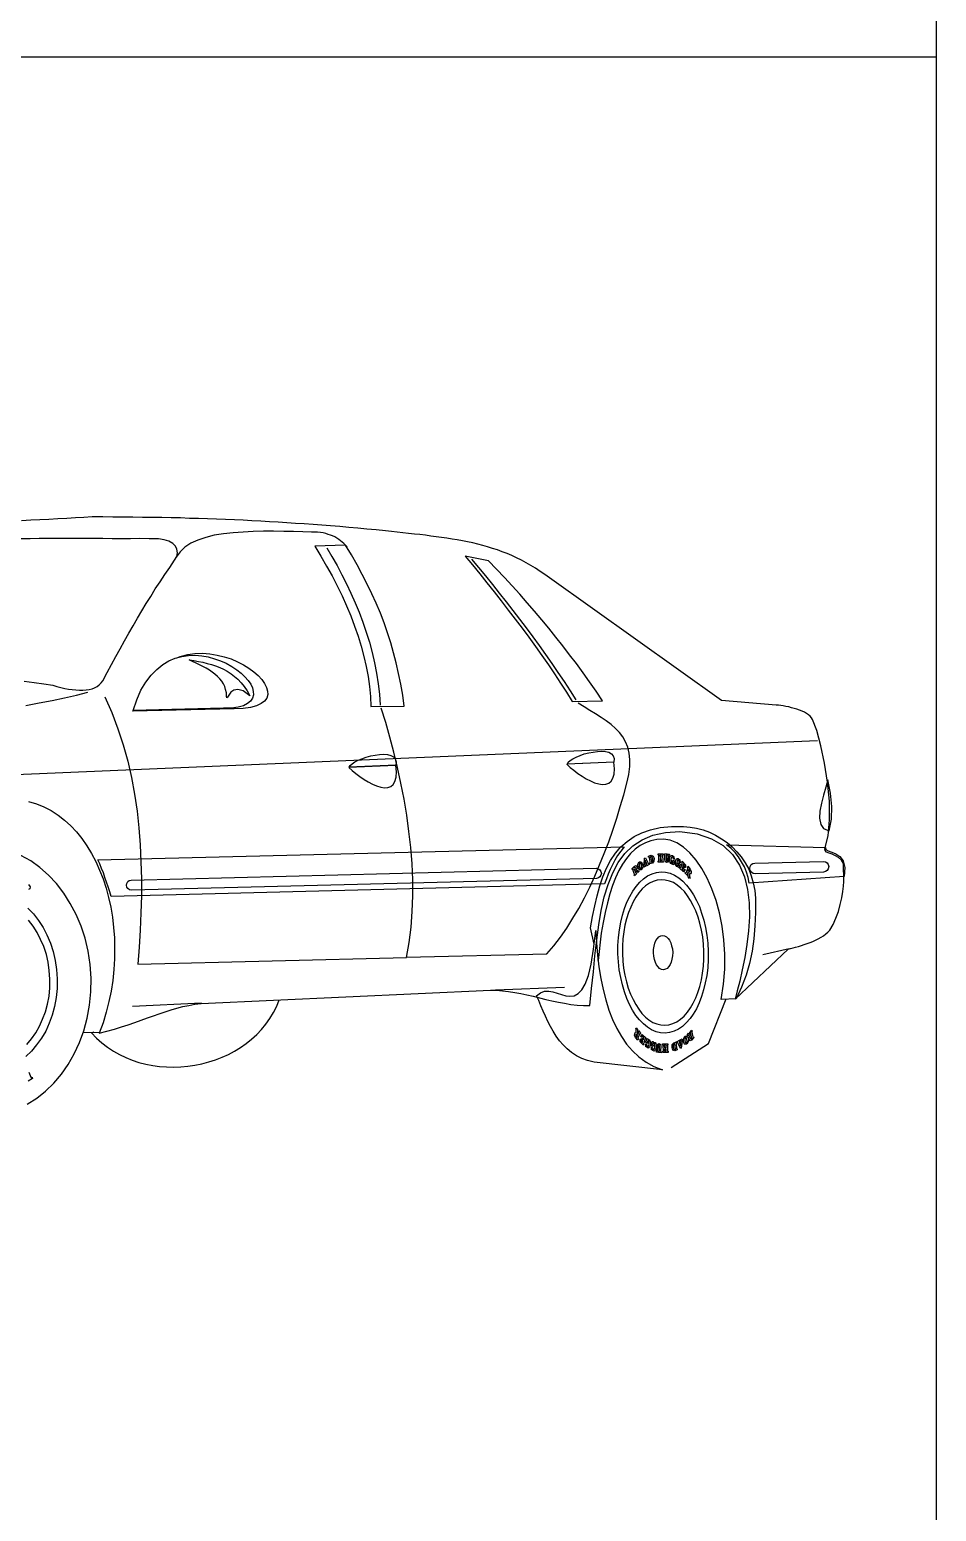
# Model space of a CAD drawing. Header units: millimetres. Extents: x 2198.5 to 2287.8, y 1208.8 to 1298.1.
# Drawn here: x 2206.863 to 2208.543, y 1275.109 to 1277.856 of the extents above; entities that cross this region are included whole.
import ezdxf

# ---------------------------------------------------------------- set-up
doc = ezdxf.new("R2010")
doc.units = ezdxf.units.MM
doc.layers.add('2', color=7, linetype='Continuous')

# ---------------------------------------------------------------- blocks, each defined once
blk = doc.blocks.new('COCHE')
at = {"linetype": 'Continuous'}
for points in [[(-0.2613, -0.0732), (-0.2423, -0.0788), (-0.2244, -0.086), (-0.2074, -0.0947), (-0.1908, -0.1055), (-0.1753, -0.1173), (-0.1607, -0.1306), (-0.1471, -0.145), (-0.134, -0.161), (-0.1224, -0.1785), (-0.1113, -0.1965), (-0.1011, -0.2156), (-0.092, -0.2362), (-0.0838, -0.2568), (-0.0767, -0.279), (-0.071, -0.3012), (-0.0658, -0.3245), (-0.0617, -0.3483), (-0.059, -0.3726), (-0.0569, -0.3974), (-0.0563, -0.4223), (-0.0567, -0.4472), (-0.0586, -0.4727), (-0.061, -0.4982), (-0.0649, -0.5237), (-0.0704, -0.5488), (-0.0763, -0.5738), (-0.0838, -0.5989), (-0.0929, -0.6236), (-0.0747, -0.619), (-0.057, -0.614), (-0.0404, -0.609), (-0.0242, -0.6035), (-0.0086, -0.5985), (0.0065, -0.5931), (0.0216, -0.5876), (0.0357, -0.5827), (0.0498, -0.5778), (0.0639, -0.5728), (0.0781, -0.5684), (0.0917, -0.5645), (0.1058, -0.5606), (0.12, -0.5577), (0.1342, -0.5548), (0.1489, -0.5529), (0.8364, -0.5213), (0.8506, -0.5215), (0.8649, -0.5227), (0.8791, -0.5243), (0.894, -0.527), (0.9083, -0.5297), (0.9231, -0.5329), (0.9379, -0.5361), (0.9527, -0.5398), (0.9676, -0.5435), (0.9824, -0.5467), (0.9977, -0.5498), (1.0125, -0.5525), (1.0273, -0.5552), (1.0421, -0.5568), (1.0574, -0.558), (1.0722, -0.5581), (1.0767, -0.5178), (1.0808, -0.4781), (1.0844, -0.4399), (1.0891, -0.4021), (1.0938, -0.3664), (1.0995, -0.3322), (1.1068, -0.3), (1.1157, -0.2703), (1.1267, -0.2426), (1.1399, -0.2184), (1.1556, -0.1966), (1.1744, -0.1784), (1.1965, -0.1641), (1.2221, -0.1533), (1.2519, -0.1464), (1.2859, -0.144), (1.3272, -0.1496), (1.3616, -0.1614), (1.3895, -0.178), (1.4114, -0.1993), (1.4282, -0.2243), (1.4396, -0.252), (1.447, -0.2823), (1.4509, -0.3142), (1.4517, -0.3472), (1.4495, -0.3803), (1.4457, -0.413), (1.4404, -0.4441), (1.4345, -0.4732), (1.4286, -0.5003), (1.4226, -0.5234), (1.4175, -0.5428), (1.5436, -0.4242), (1.5492, -0.4226), (1.5552, -0.4209), (1.5613, -0.4192), (1.5678, -0.4175), (1.5749, -0.4153), (1.5814, -0.4131), (1.5885, -0.4109), (1.5955, -0.4082), (1.6021, -0.4055), (1.6086, -0.4023), (1.6151, -0.3991), (1.6217, -0.3958), (1.6277, -0.3921), (1.6332, -0.3879), (1.6381, -0.3837), (1.6426, -0.379), (1.6504, -0.3651), (1.6571, -0.3502), (1.6628, -0.3343), (1.6675, -0.3179), (1.6707, -0.3021), (1.6733, -0.2873), (1.675, -0.274), (1.6758, -0.2633), (1.6747, -0.2201), (1.6699, -0.2121), (1.6632, -0.2062), (1.6559, -0.2018), (1.6482, -0.1984), (1.641, -0.1956), (1.6349, -0.1932), (1.6312, -0.1897), (1.6306, -0.1857), (1.639, -0.155), (1.6421, -0.1163), (1.6415, -0.0726), (1.6373, -0.0269), (1.6301, 0.0182), (1.6214, 0.0596), (1.6119, 0.0955), (1.6015, 0.1222), (1.5989, 0.1257), (1.5957, 0.1296), (1.5921, 0.1326), (1.5874, 0.1361), (1.5823, 0.139), (1.5766, 0.1414), (1.5705, 0.1437), (1.5643, 0.1461), (1.5582, 0.148), (1.5515, 0.1499), (1.5449, 0.1517), (1.5382, 0.1531), (1.5321, 0.154), (1.526, 0.1548), (1.5203, 0.1557), (1.5148, 0.1561), (1.3854, 0.1671), (0.9764, 0.4582), (0.9655, 0.4666), (0.9542, 0.4739), (0.9433, 0.4813), (0.9325, 0.4881), (0.9211, 0.4944), (0.9098, 0.5002), (0.8984, 0.5061), (0.8871, 0.5114), (0.8758, 0.5162), (0.8645, 0.5205), (0.8532, 0.5248), (0.8414, 0.5285), (0.8297, 0.5323), (0.8179, 0.5355), (0.8061, 0.5383), (0.7944, 0.5416), (0.7821, 0.5438), (0.7698, 0.5465), (0.7576, 0.5488), (0.7453, 0.5505), (0.7331, 0.5527), (0.7203, 0.5545), (0.7076, 0.5562), (0.6948, 0.5579), (0.6821, 0.5596), (0.6688, 0.5613), (0.6556, 0.5625), (0.6418, 0.5642), (0.6285, 0.5659), (0.6148, 0.567), (0.601, 0.5687), (0.5867, 0.5704), (0.5648, 0.5724), (0.5429, 0.5744), (0.521, 0.5764), (0.4996, 0.5784), (0.4782, 0.5804), (0.4568, 0.5819), (0.4359, 0.5834), (0.415, 0.5854), (0.3942, 0.5869), (0.3733, 0.5879), (0.3529, 0.5894), (0.332, 0.5909), (0.3112, 0.5919), (0.2908, 0.5929), (0.2699, 0.5944), (0.2491, 0.5954), (0.2282, 0.5965), (0.2073, 0.5969), (0.186, 0.5979), (0.1646, 0.5989), (0.1432, 0.5994), (0.1218, 0.5999), (0.1, 0.6009), (0.0776, 0.6013), (0.0557, 0.6018), (0.0328, 0.6022), (0.0099, 0.6021), (-0.0129, 0.6026), (-0.0368, 0.603), (-0.0607, 0.6029), (-0.0846, 0.6033), (-0.1095, 0.6032), (-0.1293, 0.6022), (-0.1497, 0.6012), (-0.1699, 0.5996), (-0.1913, 0.5986), (-0.2126, 0.5975), (-0.2339, 0.5965), (-0.2557, 0.5955), (-0.2776, 0.5944)], [(0.4957, 0.532), (0.492, 0.536), (0.4884, 0.54), (0.4842, 0.5434), (0.48, 0.5469), (0.4759, 0.5498), (0.4713, 0.5527), (0.4666, 0.5557), (0.4615, 0.5581), (0.4563, 0.56), (0.4507, 0.5619), (0.4451, 0.5638), (0.4389, 0.5652), (0.4323, 0.566), (0.4257, 0.5669), (0.4185, 0.5672), (0.4114, 0.5675), (0.3905, 0.568), (0.3687, 0.5685), (0.3453, 0.5689), (0.3214, 0.5693), (0.2975, 0.5692), (0.2731, 0.5686), (0.2487, 0.5675), (0.2249, 0.5659), (0.2021, 0.5633), (0.1803, 0.5597), (0.1601, 0.5546), (0.1414, 0.5485), (0.1249, 0.541), (0.1104, 0.5315), (0.0989, 0.5205), (0.0901, 0.5076)], [(-0.271, 0.2128), (-0.2476, 0.2098), (-0.2246, 0.2068), (-0.2032, 0.2033), (-0.1939, 0.2005), (-0.1842, 0.1982), (-0.175, 0.1959), (-0.1658, 0.1941), (-0.1572, 0.1928), (-0.1485, 0.192), (-0.1398, 0.1912), (-0.1317, 0.1914), (-0.1241, 0.1921), (-0.117, 0.1933), (-0.1099, 0.195), (-0.1039, 0.1972), (-0.0979, 0.2004), (-0.0929, 0.2041), (-0.0884, 0.2087), (-0.0845, 0.2139), (-0.0738, 0.2335), (-0.0636, 0.2526), (-0.0534, 0.2716), (-0.0432, 0.2902), (-0.033, 0.3088), (-0.0228, 0.3268), (-0.0125, 0.3448), (-0.0023, 0.3624), (0.0079, 0.3799), (0.0187, 0.3975), (0.0294, 0.4145), (0.0402, 0.4321), (0.0514, 0.4491), (0.0627, 0.4662), (0.0745, 0.4833), (0.0862, 0.5004), (0.0911, 0.5091), (0.0929, 0.5178), (0.0917, 0.5264), (0.0879, 0.5339), (0.0817, 0.5404), (0.0724, 0.5458), (0.0611, 0.549), (0.0478, 0.5512), (0.0255, 0.5512), (0.0036, 0.5517), (-0.0188, 0.5516), (-0.0406, 0.5516), (-0.0625, 0.5515), (-0.0844, 0.552), (-0.1062, 0.5519), (-0.1276, 0.5519), (-0.1494, 0.5519), (-0.1713, 0.5518), (-0.1926, 0.5518), (-0.214, 0.5518), (-0.2358, 0.5517), (-0.2572, 0.5512), (-0.2785, 0.5511)], [(0.4194, 0.5337), (0.4337, 0.5101), (0.447, 0.4866), (0.4603, 0.463), (0.4726, 0.4394), (0.4839, 0.4158), (0.4946, 0.3917), (0.5044, 0.368), (0.5136, 0.3439), (0.5219, 0.3197), (0.5296, 0.296), (0.5358, 0.2717), (0.5415, 0.248), (0.5456, 0.2242), (0.5493, 0.2004), (0.5514, 0.1765), (0.5525, 0.1527), (0.6318, 0.1537), (0.6281, 0.18), (0.6234, 0.2058), (0.6181, 0.2311), (0.6124, 0.2564), (0.6062, 0.2806), (0.5995, 0.3043), (0.5918, 0.328), (0.5836, 0.3517), (0.5749, 0.3749), (0.5651, 0.398), (0.5549, 0.4206), (0.5436, 0.4438), (0.5319, 0.4668), (0.5196, 0.4894), (0.5063, 0.513), (0.492, 0.536), (0.4194, 0.5337)], [(0.4474, 0.5298), (0.4597, 0.5092), (0.4719, 0.4877), (0.4831, 0.4661), (0.4943, 0.4446), (0.5051, 0.4219), (0.5148, 0.3993), (0.5245, 0.3767), (0.5332, 0.3535), (0.5414, 0.3298), (0.5487, 0.3056), (0.5554, 0.2814), (0.5611, 0.2566), (0.5658, 0.2318), (0.5694, 0.207), (0.5726, 0.1817), (0.5743, 0.1558)], [(0.7763, 0.5101), (0.7936, 0.4892), (0.8109, 0.4678), (0.8278, 0.4463), (0.8451, 0.4254), (0.8619, 0.404), (0.8787, 0.382), (0.895, 0.3606), (0.9118, 0.3391), (0.9276, 0.3172), (0.9434, 0.2957), (0.9587, 0.2737), (0.974, 0.2517), (0.9888, 0.2303), (1.003, 0.2083), (1.0168, 0.1867), (1.0301, 0.1647), (1.1027, 0.1665), (1.0874, 0.189), (1.0716, 0.211), (1.0563, 0.233), (1.0405, 0.255), (1.0242, 0.2759), (1.0084, 0.2973), (0.9916, 0.3178), (0.9753, 0.3387), (0.9581, 0.3591), (0.9413, 0.3795), (0.9235, 0.3994), (0.9062, 0.4198), (0.8879, 0.4397), (0.8696, 0.4596), (0.8508, 0.4794), (0.8315, 0.4993), (0.7763, 0.5101)], [(0.7913, 0.5029), (0.808, 0.4829), (0.8248, 0.463), (0.8411, 0.4426), (0.8573, 0.4222), (0.8736, 0.4017), (0.8899, 0.3813), (0.9057, 0.3603), (0.9215, 0.3394), (0.9367, 0.3184), (0.952, 0.2975), (0.9673, 0.276), (0.982, 0.255), (0.9968, 0.2335), (1.0111, 0.212), (1.0254, 0.19), (1.0391, 0.1685)], [(0.0916, 0.2687), (0.0996, 0.2719), (0.1173, 0.2764), (0.1345, 0.2789), (0.1523, 0.2793), (0.1701, 0.2783), (0.187, 0.2751), (0.2038, 0.271), (0.2202, 0.2658), (0.2352, 0.2591), (0.2496, 0.2518), (0.2625, 0.244), (0.2744, 0.2351), (0.2848, 0.2263), (0.2932, 0.2168), (0.3, 0.2073), (0.3043, 0.1983), (0.3071, 0.1892), (0.3073, 0.1811), (0.3049, 0.1729), (0.2995, 0.1656), (0.2915, 0.1598), (0.2805, 0.1545), (0.2664, 0.1506), (0.2491, 0.1481), (0.2278, 0.1475), (-0.013, 0.1415), (-0.0125, 0.143), (-0.0125, 0.143)], [(-0.0125, 0.143), (-0.004, 0.1687), (0.0061, 0.1913), (0.0178, 0.2109), (0.0301, 0.2275), (0.0435, 0.241), (0.0579, 0.2526), (0.0724, 0.2611), (0.0875, 0.2676), (0.1032, 0.2715), (0.1194, 0.274), (0.1351, 0.2744), (0.1504, 0.2732), (0.1662, 0.2706), (0.1811, 0.2663), (0.1954, 0.2616), (0.2088, 0.2554), (0.2217, 0.2481), (0.2336, 0.2402), (0.244, 0.2318), (0.2533, 0.2234), (0.2607, 0.2145), (0.267, 0.2055), (0.2708, 0.1969), (0.273, 0.1883), (0.2732, 0.1802), (0.2714, 0.1726), (0.2665, 0.1658), (0.2595, 0.1595), (0.2495, 0.1547), (0.2369, 0.1513), (0.2211, 0.1489), (0.2024, 0.1484), (-0.0125, 0.143)], [(0.1207, 0.2638), (0.1319, 0.2621), (0.1426, 0.2598), (0.1533, 0.258), (0.1636, 0.2552), (0.1738, 0.2524), (0.1836, 0.2491), (0.1933, 0.2458), (0.2026, 0.2415), (0.2113, 0.2366), (0.2201, 0.2307), (0.2284, 0.2243), (0.2362, 0.2174), (0.244, 0.209), (0.2514, 0.2), (0.2582, 0.19), (0.2651, 0.1785), (0.2491, 0.1903), (0.2363, 0.1935), (0.2267, 0.1918), (0.2197, 0.1865), (0.2148, 0.1798), (0.2114, 0.1746), (0.2099, 0.173), (0.2093, 0.1771), (0.209, 0.1852), (0.2073, 0.1928), (0.2051, 0.1999), (0.2019, 0.2069), (0.1982, 0.2129), (0.1935, 0.2189), (0.1877, 0.2243), (0.182, 0.2293), (0.1753, 0.2342), (0.1686, 0.2391), (0.1608, 0.2435), (0.1531, 0.2479), (0.1454, 0.2517), (0.1371, 0.2556), (0.1289, 0.26), (0.1207, 0.2638)], [(-0.267, 0.1554), (-0.2357, 0.1613), (-0.2048, 0.1672), (-0.1755, 0.1735), (-0.1472, 0.1798), (-0.1199, 0.1866)], [(-0.0795, 0.1754), (-0.0628, 0.1382), (-0.0486, 0.0999), (-0.0359, 0.0616), (-0.0253, 0.0227), (-0.0162, -0.0162), (-0.0091, -0.0557), (-0.003, -0.0957), (0.0011, -0.1357), (0.0041, -0.1758), (0.0062, -0.2164), (0.0072, -0.2566), (0.0072, -0.2972), (0.0062, -0.3379), (0.0042, -0.3786), (0.0021, -0.4193), (-0.0009, -0.4596), (0.6367, -0.4435), (0.6434, -0.4083), (0.6481, -0.3716), (0.6507, -0.3349), (0.6523, -0.2972), (0.6518, -0.2591), (0.6504, -0.221), (0.6474, -0.1825), (0.6428, -0.144), (0.6378, -0.1055), (0.6313, -0.0675), (0.6237, -0.0295), (0.6156, 0.0079), (0.6071, 0.0442), (0.5975, 0.0801), (0.5875, 0.1149), (0.577, 0.1487)], [(0.6366, -0.443), (0.9704, -0.4351), (0.9867, -0.4159), (1.0025, -0.3957), (1.0177, -0.3739), (1.0324, -0.3507), (1.0465, -0.327), (1.0596, -0.3022), (1.0722, -0.2765), (1.0842, -0.2503), (1.0958, -0.2235), (1.1068, -0.1963), (1.1173, -0.1686), (1.1267, -0.1409), (1.1362, -0.1127), (1.1446, -0.0851), (1.1531, -0.0569), (1.1605, -0.0292), (1.1651, -0.0088), (1.1677, 0.0101), (1.1677, 0.0269), (1.1658, 0.042), (1.1624, 0.0562), (1.1575, 0.0688), (1.1506, 0.0803), (1.1427, 0.0908), (1.1334, 0.1002), (1.123, 0.1096), (1.1116, 0.1185), (1.0991, 0.1268), (1.0862, 0.1351), (1.0728, 0.1434), (1.0589, 0.1517), (1.0449, 0.1605)], [(-0.8332, -0.0317), (1.6135, 0.0721)], [(0.5007, 0.0085), (0.5032, 0.0127), (0.5076, 0.0168), (0.5141, 0.0211), (0.5222, 0.0248), (0.5312, 0.0286), (0.5413, 0.0324), (0.5519, 0.0352), (0.5625, 0.037), (0.5727, 0.0383), (0.5828, 0.0391), (0.5915, 0.0383), (0.5997, 0.0364), (0.6058, 0.033), (0.6101, 0.0281), (0.6122, 0.0215), (0.6119, 0.0134), (0.5007, 0.0085)], [(1.0186, 0.016), (1.021, 0.0201), (1.0255, 0.0243), (1.032, 0.0285), (1.04, 0.0323), (1.0491, 0.0361), (1.0591, 0.0399), (1.0697, 0.0427), (1.0804, 0.0445), (1.0905, 0.0458), (1.1007, 0.0465), (1.1093, 0.0457), (1.1175, 0.0439), (1.1237, 0.0405), (1.1279, 0.0355), (1.1301, 0.0289), (1.1298, 0.0208), (1.0186, 0.016)], [(0.5002, 0.008), (0.5081, 0.0006), (0.5169, -0.0063), (0.5262, -0.0137), (0.536, -0.0206), (0.5458, -0.0264), (0.5561, -0.0318), (0.5659, -0.0361), (0.5756, -0.0389), (0.5843, -0.0402), (0.5924, -0.0395), (0.5995, -0.0373), (0.6055, -0.0325), (0.6094, -0.0253), (0.6122, -0.0156), (0.6129, -0.0029), (0.6114, 0.0128), (0.5002, 0.008)], [(1.0181, 0.0155), (1.0259, 0.008), (1.0347, 0.0011), (1.044, -0.0063), (1.0539, -0.0131), (1.0637, -0.019), (1.074, -0.0243), (1.0837, -0.0286), (1.0935, -0.0314), (1.1021, -0.0328), (1.1103, -0.032), (1.1173, -0.0298), (1.1233, -0.0251), (1.1272, -0.0179), (1.13, -0.0081), (1.1307, 0.0046), (1.1293, 0.0203), (1.0181, 0.0155)], [(1.6377, -0.0218), (1.633, -0.0387), (1.6279, -0.0576), (1.6228, -0.0771), (1.6192, -0.096), (1.6181, -0.1128), (1.621, -0.1275), (1.6279, -0.1375), (1.6412, -0.1427), (1.6466, -0.1151), (1.6474, -0.0851), (1.6441, -0.0532), (1.6377, -0.0218)], [(1.0827, -0.4125), (1.0741, -0.3735), (1.079, -0.3465), (1.084, -0.3209), (1.09, -0.2969), (1.096, -0.2734), (1.1036, -0.2518), (1.1122, -0.2318), (1.1219, -0.2132), (1.1332, -0.1962), (1.146, -0.1811), (1.161, -0.168), (1.1774, -0.1564), (1.196, -0.1473), (1.2167, -0.1402), (1.2399, -0.135), (1.2663, -0.1323), (1.2948, -0.1321), (1.3106, -0.1337), (1.3259, -0.1364), (1.3413, -0.1406), (1.3566, -0.1463), (1.3711, -0.1531), (1.385, -0.1614), (1.3984, -0.1702), (1.4109, -0.1811), (1.4219, -0.1925), (1.4323, -0.2049), (1.4418, -0.2189), (1.4498, -0.2339), (1.4558, -0.2496), (1.4608, -0.2667), (1.4643, -0.2844), (1.4658, -0.3032), (1.4656, -0.3367), (1.4644, -0.3688), (1.4621, -0.3994), (1.4578, -0.4289), (1.4519, -0.4581), (1.4435, -0.4862), (1.433, -0.5145), (1.42, -0.5422), (1.3844, -0.5436), (1.3901, -0.5074), (1.3933, -0.4712), (1.3934, -0.4362), (1.3911, -0.4022), (1.3867, -0.3692), (1.3803, -0.3379), (1.3724, -0.3081), (1.3626, -0.2804), (1.3513, -0.2552), (1.3385, -0.2322), (1.3247, -0.2122), (1.3101, -0.1953), (1.295, -0.1814), (1.2795, -0.1716), (1.2636, -0.1649), (1.2473, -0.1628), (1.232, -0.1637), (1.2173, -0.1666), (1.2043, -0.1715), (1.1917, -0.1779), (1.1802, -0.1863), (1.1693, -0.1968), (1.1594, -0.2082), (1.1501, -0.2222), (1.1414, -0.2371), (1.1336, -0.2541), (1.1265, -0.2726), (1.1199, -0.2926), (1.1143, -0.3136), (1.1088, -0.3366), (1.1038, -0.3606), (1.0994, -0.3861), (1.0923, -0.4509), (1.0923, -0.4493)], [(-0.264, -0.7921), (-0.2415, -0.7783), (-0.2206, -0.7615), (-0.2007, -0.7422), (-0.1829, -0.7214), (-0.1668, -0.6981), (-0.1526, -0.6728), (-0.1401, -0.6461), (-0.1296, -0.6179), (-0.1217, -0.5882), (-0.1159, -0.5575), (-0.1131, -0.5254), (-0.1124, -0.4929), (-0.1148, -0.4604), (-0.1191, -0.4285), (-0.1265, -0.3982), (-0.1359, -0.369), (-0.1478, -0.3413), (-0.1617, -0.3152), (-0.177, -0.2907), (-0.1943, -0.2682), (-0.2131, -0.2484), (-0.2339, -0.2301), (-0.2557, -0.2144), (-0.2789, -0.2017)], [(-0.0966, -0.2114), (1.1537, -0.1809), (1.1458, -0.1913), (1.1384, -0.2016), (1.1321, -0.2125), (1.1263, -0.2233), (1.1209, -0.2346), (1.1162, -0.2459), (1.1119, -0.2572), (1.1076, -0.269), (-0.0645, -0.2985), (-0.0678, -0.2874), (-0.0716, -0.2758), (-0.0755, -0.2647), (-0.0793, -0.2537), (-0.0832, -0.2426), (-0.0875, -0.232), (-0.0918, -0.2214), (-0.0966, -0.2114)], [(1.2006, -0.227), (1.2011, -0.2265), (1.201, -0.2255), (1.2015, -0.2244), (1.2015, -0.2234), (1.2026, -0.2076), (1.2046, -0.2066), (1.2105, -0.2181), (1.2111, -0.2196), (1.2116, -0.2206), (1.2121, -0.2206), (1.2126, -0.2206), (1.2132, -0.2226), (1.2077, -0.2258), (1.2071, -0.2233), (1.2076, -0.2228), (1.2081, -0.2223), (1.2081, -0.2217), (1.2075, -0.2207), (1.207, -0.2187), (1.2035, -0.2203), (1.2035, -0.2229), (1.2035, -0.2239), (1.2041, -0.2244), (1.2046, -0.2244), (1.2051, -0.2243), (1.2056, -0.2264), (1.2011, -0.229), (1.2006, -0.227)], [(1.2122, -0.2054), (1.2122, -0.2028), (1.2182, -0.2006), (1.2228, -0.2026), (1.225, -0.2081), (1.2247, -0.2152), (1.2212, -0.2194), (1.2147, -0.2216), (1.2146, -0.2195), (1.2151, -0.219), (1.2156, -0.2185), (1.2156, -0.218), (1.2156, -0.2165), (1.2143, -0.2073), (1.2138, -0.2058), (1.2132, -0.2053), (1.2127, -0.2053), (1.2122, -0.2054)], [(1.2186, -0.2159), (1.2191, -0.2169), (1.2202, -0.2174), (1.2211, -0.2163), (1.2221, -0.2143), (1.222, -0.2117), (1.222, -0.2092), (1.2214, -0.2072), (1.2209, -0.2051), (1.2193, -0.2037), (1.2183, -0.2037), (1.2168, -0.2042), (1.2168, -0.2052), (1.2186, -0.2159)], [(1.2344, -0.1977), (1.24, -0.1975), (1.2401, -0.2001), (1.2396, -0.2006), (1.2396, -0.2006), (1.2391, -0.2011), (1.2391, -0.2016), (1.2392, -0.2057), (1.2422, -0.2056), (1.2421, -0.2016), (1.2421, -0.201), (1.2416, -0.2006), (1.2416, -0.2), (1.2411, -0.2001), (1.241, -0.1975), (1.2466, -0.1974), (1.2467, -0.1999), (1.2462, -0.2004), (1.2456, -0.2005), (1.2452, -0.201), (1.2452, -0.202), (1.2455, -0.2127), (1.2455, -0.2137), (1.246, -0.2142), (1.2465, -0.2147), (1.247, -0.2146), (1.2471, -0.2172), (1.2415, -0.2173), (1.2414, -0.2148), (1.2419, -0.2148), (1.2419, -0.2143), (1.2424, -0.2138), (1.2424, -0.2132), (1.2423, -0.2082), (1.2392, -0.2082), (1.2394, -0.2128), (1.2394, -0.2138), (1.2394, -0.2143), (1.2399, -0.2143), (1.2404, -0.2148), (1.2405, -0.2174), (1.2349, -0.2175), (1.2348, -0.215), (1.2353, -0.2144), (1.2358, -0.2144), (1.2363, -0.2134), (1.2363, -0.2124), (1.236, -0.2017), (1.236, -0.2007), (1.2355, -0.2007), (1.235, -0.2002), (1.2345, -0.2002), (1.2344, -0.1977)], [(1.2496, -0.1973), (1.2558, -0.1977), (1.2553, -0.2002), (1.2548, -0.2007), (1.2543, -0.2007), (1.2538, -0.2013), (1.2538, -0.2018), (1.2541, -0.2109), (1.2546, -0.214), (1.2562, -0.2149), (1.2577, -0.2139), (1.2581, -0.2118), (1.2584, -0.2027), (1.2584, -0.2022), (1.2579, -0.2012), (1.2574, -0.2007), (1.2569, -0.2007), (1.2568, -0.1981), (1.2614, -0.1985), (1.2609, -0.2011), (1.2604, -0.2011), (1.2604, -0.2016), (1.2599, -0.2021), (1.26, -0.2031), (1.2597, -0.2123), (1.2583, -0.2169), (1.2553, -0.218), (1.2522, -0.2166), (1.251, -0.212), (1.2508, -0.2018), (1.2508, -0.2008), (1.2502, -0.2003), (1.2502, -0.1998), (1.2497, -0.1998), (1.2496, -0.1973)], [(1.2712, -0.2039), (1.2716, -0.2034), (1.2722, -0.2039), (1.2728, -0.2104), (1.2718, -0.211), (1.2708, -0.2079), (1.2697, -0.206), (1.2686, -0.205), (1.2671, -0.205), (1.2661, -0.206), (1.2657, -0.2081), (1.2652, -0.2111), (1.2653, -0.2147), (1.2659, -0.2172), (1.2669, -0.2182), (1.2685, -0.2187), (1.2695, -0.2176), (1.2694, -0.2166), (1.2694, -0.2156), (1.2689, -0.2146), (1.2684, -0.2141), (1.2688, -0.2121), (1.274, -0.214), (1.2735, -0.2165), (1.273, -0.2165), (1.2725, -0.2165), (1.272, -0.2166), (1.272, -0.2176), (1.2716, -0.2232), (1.2696, -0.2227), (1.2696, -0.2212), (1.267, -0.2218), (1.265, -0.2208), (1.2634, -0.2183), (1.2623, -0.2148), (1.2617, -0.2107), (1.2626, -0.2072), (1.2635, -0.2036), (1.2655, -0.2015), (1.267, -0.2014), (1.2686, -0.2014), (1.2696, -0.2024), (1.2712, -0.2039)], [(1.2851, -0.2117), (1.2856, -0.2111), (1.2866, -0.2116), (1.2868, -0.2187), (1.2853, -0.2188), (1.2847, -0.2157), (1.2836, -0.2132), (1.2825, -0.2117), (1.281, -0.2118), (1.2805, -0.2128), (1.2796, -0.2148), (1.2791, -0.2179), (1.2787, -0.221), (1.2793, -0.224), (1.2803, -0.2255), (1.2819, -0.226), (1.2829, -0.2249), (1.2833, -0.2239), (1.2833, -0.2229), (1.2828, -0.2219), (1.2823, -0.2214), (1.2822, -0.2188), (1.2874, -0.2223), (1.2869, -0.2243), (1.2864, -0.2243), (1.2859, -0.2244), (1.2854, -0.2244), (1.2854, -0.2249), (1.2845, -0.231), (1.283, -0.2295), (1.283, -0.228), (1.2809, -0.2285), (1.2789, -0.2276), (1.2768, -0.2246), (1.2757, -0.221), (1.2756, -0.217), (1.2765, -0.2134), (1.2779, -0.2103), (1.2799, -0.2087), (1.2809, -0.2082), (1.2825, -0.2087), (1.284, -0.2102), (1.2851, -0.2117)], [(1.6765, -0.2516), (1.4512, -0.267), (1.4488, -0.2538), (1.4449, -0.2412), (1.4395, -0.2281), (1.4331, -0.2161), (1.4257, -0.2046), (1.4173, -0.1941), (1.4074, -0.1842), (1.397, -0.1763), (1.6321, -0.1826), (1.6332, -0.1871), (1.6383, -0.19), (1.6471, -0.1934), (1.6568, -0.1972), (1.6667, -0.2036), (1.674, -0.2141), (1.678, -0.2297), (1.6765, -0.2516)], [(-0.0171, -0.2597), (1.0878, -0.2319), (1.0924, -0.2328), (1.0961, -0.2352), (1.0987, -0.2392), (1.0998, -0.2438), (1.0998, -0.2438), (1.0989, -0.2484), (1.0965, -0.252), (1.093, -0.2546), (1.0884, -0.2558), (-0.0165, -0.2836), (-0.0211, -0.2827), (-0.0248, -0.2802), (-0.0274, -0.2768), (-0.0285, -0.2722), (-0.0285, -0.2722), (-0.0276, -0.2676), (-0.0252, -0.2635), (-0.0217, -0.2608), (-0.0171, -0.2597)], [(1.2416, -0.2402), (1.2523, -0.241), (1.263, -0.2437), (1.2738, -0.248), (1.2836, -0.2544), (1.293, -0.2623), (1.3024, -0.2717), (1.3108, -0.2827), (1.3187, -0.2947), (1.3261, -0.3082), (1.3326, -0.3228), (1.3381, -0.3384), (1.3431, -0.3551), (1.3471, -0.3728), (1.3506, -0.391), (1.3526, -0.4097), (1.3536, -0.4295), (1.3536, -0.4488), (1.3525, -0.4682), (1.35, -0.4866), (1.3468, -0.5039), (1.3427, -0.5208), (1.338, -0.5367), (1.3323, -0.5516), (1.3255, -0.5655), (1.3182, -0.5784), (1.3104, -0.5892), (1.3014, -0.5991), (1.2925, -0.6075), (1.283, -0.6143), (1.2725, -0.6192), (1.2619, -0.6225), (1.2512, -0.6238), (1.2405, -0.623), (1.2298, -0.6202), (1.219, -0.6159), (1.2092, -0.6096), (1.1998, -0.6017), (1.1905, -0.5923), (1.182, -0.5818), (1.1741, -0.5693), (1.1667, -0.5557), (1.1602, -0.5412), (1.1547, -0.5255), (1.1497, -0.5089), (1.1457, -0.4917), (1.1422, -0.4735), (1.1402, -0.4542), (1.1392, -0.4349), (1.1392, -0.4151), (1.1403, -0.3963), (1.1429, -0.3779), (1.146, -0.36), (1.1501, -0.3432), (1.1548, -0.3273), (1.1605, -0.3124), (1.1673, -0.2985), (1.1746, -0.2861), (1.1825, -0.2748), (1.1914, -0.2649), (1.2003, -0.2565), (1.2098, -0.2497), (1.2203, -0.2448), (1.2309, -0.2415), (1.2416, -0.2402)], [(1.1727, -0.2323), (1.1787, -0.2266), (1.1822, -0.2254), (1.1838, -0.2274), (1.1839, -0.2315), (1.183, -0.2351), (1.1866, -0.2375), (1.1871, -0.2375), (1.1876, -0.2375), (1.1881, -0.2375), (1.1886, -0.2375), (1.1892, -0.2395), (1.1862, -0.2421), (1.1805, -0.2382), (1.1795, -0.2387), (1.1806, -0.2417), (1.1811, -0.2422), (1.1817, -0.2427), (1.1822, -0.2432), (1.1827, -0.2427), (1.1832, -0.2447), (1.1783, -0.2494), (1.1777, -0.2479), (1.1782, -0.2469), (1.1782, -0.2464), (1.1782, -0.2454), (1.1781, -0.2444), (1.1748, -0.2348), (1.1743, -0.2343), (1.1743, -0.2343), (1.1738, -0.2343), (1.1733, -0.2348), (1.1727, -0.2323)], [(1.1784, -0.2362), (1.1799, -0.2352), (1.1809, -0.2336), (1.1814, -0.2321), (1.1813, -0.2305), (1.1803, -0.2296), (1.1788, -0.2296), (1.1778, -0.2306), (1.1773, -0.2322), (1.1784, -0.2362)], [(1.1896, -0.2166), (1.1942, -0.2165), (1.1974, -0.222), (1.1981, -0.2291), (1.1947, -0.2353), (1.1896, -0.2354), (1.1869, -0.2299), (1.1862, -0.2223), (1.1896, -0.2166)], [(1.1907, -0.2196), (1.1893, -0.2232), (1.1899, -0.2278), (1.1915, -0.2318), (1.1936, -0.2328), (1.195, -0.2297), (1.1949, -0.2246), (1.1933, -0.2206), (1.1907, -0.2196)], [(1.2034, -0.2178), (1.2059, -0.2162), (1.2037, -0.2122), (1.2034, -0.2178)], [(1.2918, -0.2151), (1.3001, -0.2235), (1.2998, -0.2296), (1.2983, -0.2301), (1.2976, -0.2261), (1.2966, -0.2231), (1.2955, -0.2216), (1.2945, -0.2221), (1.2936, -0.2252), (1.2941, -0.2262), (1.2946, -0.2262), (1.2956, -0.2261), (1.2961, -0.2246), (1.2966, -0.2256), (1.2948, -0.2333), (1.2937, -0.2323), (1.2937, -0.2303), (1.2937, -0.2292), (1.2931, -0.2282), (1.2926, -0.2277), (1.2917, -0.2313), (1.2917, -0.2339), (1.2933, -0.2353), (1.2959, -0.2358), (1.2979, -0.2342), (1.2984, -0.2362), (1.2949, -0.2404), (1.2866, -0.232), (1.2876, -0.2294), (1.2881, -0.2299), (1.2886, -0.2304), (1.2886, -0.2299), (1.2891, -0.2283), (1.2914, -0.2202), (1.2914, -0.2191), (1.2914, -0.2186), (1.2913, -0.2176), (1.2908, -0.2171), (1.2918, -0.2151)], [(1.3053, -0.2269), (1.3111, -0.2339), (1.3132, -0.2384), (1.3128, -0.2425), (1.3114, -0.2451), (1.3093, -0.2446), (1.3095, -0.2507), (1.3095, -0.2512), (1.31, -0.2522), (1.31, -0.2527), (1.3105, -0.2537), (1.3096, -0.2558), (1.3064, -0.2518), (1.3057, -0.2416), (1.3051, -0.2406), (1.3042, -0.2437), (1.3042, -0.2447), (1.3042, -0.2458), (1.3043, -0.2463), (1.3048, -0.2473), (1.3043, -0.2493), (1.2991, -0.2433), (1.3001, -0.2413), (1.3006, -0.2418), (1.3011, -0.2418), (1.3016, -0.2417), (1.3021, -0.2407), (1.3049, -0.232), (1.3049, -0.2315), (1.3049, -0.2305), (1.3049, -0.23), (1.3043, -0.229), (1.3053, -0.2269)], [(1.3061, -0.2386), (1.3071, -0.2401), (1.3082, -0.2406), (1.3092, -0.2405), (1.3097, -0.2395), (1.3101, -0.2375), (1.3096, -0.2354), (1.308, -0.2345), (1.3075, -0.2345), (1.3061, -0.2386)], [(1.4647, -0.2193), (1.6268, -0.2153), (1.6319, -0.2161), (1.636, -0.2186), (1.6387, -0.2226), (1.6398, -0.2276), (1.6398, -0.2276), (1.6389, -0.2327), (1.6365, -0.2369), (1.6325, -0.2395), (1.6274, -0.2407), (1.4654, -0.2447), (1.4603, -0.2438), (1.4561, -0.2414), (1.4535, -0.2374), (1.4524, -0.2324), (1.4524, -0.2324), (1.4532, -0.2273), (1.4557, -0.2231), (1.4597, -0.2205), (1.4647, -0.2193)], [(-0.2625, -0.3264), (-0.2494, -0.3403), (-0.2374, -0.3557), (-0.2263, -0.3722), (-0.2172, -0.3903), (-0.2091, -0.4094), (-0.2025, -0.4296), (-0.1974, -0.4508), (-0.1943, -0.4726), (-0.1927, -0.4949), (-0.1932, -0.5173), (-0.1951, -0.5392), (-0.1992, -0.5601), (-0.2048, -0.5806), (-0.2119, -0.6001), (-0.2201, -0.6186), (-0.2303, -0.6357), (-0.2416, -0.6517), (-0.2539, -0.6662), (-0.2674, -0.6793)], [(-0.2609, -0.2704), (-0.2572, -0.2759), (-0.2576, -0.2805), (-0.2606, -0.2826)], [(1.242, -0.259), (1.2324, -0.2603), (1.2228, -0.2631), (1.2138, -0.2673), (1.2048, -0.2737), (1.1968, -0.281), (1.1889, -0.2898), (1.1821, -0.3002), (1.1752, -0.3115), (1.1695, -0.3239), (1.1642, -0.3372), (1.1595, -0.3521), (1.1558, -0.3669), (1.1532, -0.3832), (1.151, -0.3996), (1.1499, -0.4169), (1.1499, -0.4347), (1.1508, -0.4524), (1.1528, -0.4692), (1.1557, -0.4859), (1.1592, -0.5015), (1.1636, -0.5167), (1.1691, -0.5308), (1.175, -0.5438), (1.1814, -0.5559), (1.1888, -0.5669), (1.1962, -0.5768), (1.2045, -0.5853), (1.2128, -0.5922), (1.2221, -0.5981), (1.2314, -0.6019), (1.2411, -0.6042), (1.2508, -0.605), (1.2604, -0.6037), (1.27, -0.6009), (1.2795, -0.5966), (1.288, -0.5903), (1.2965, -0.583), (1.3044, -0.5741), (1.3112, -0.5638), (1.3181, -0.5524), (1.3239, -0.5401), (1.3291, -0.5267), (1.3338, -0.5124), (1.3375, -0.497), (1.3402, -0.4812), (1.3423, -0.4644), (1.3434, -0.4476), (1.3435, -0.4298), (1.3425, -0.412), (1.3405, -0.3948), (1.3376, -0.3786), (1.3341, -0.3624), (1.3297, -0.3478), (1.3242, -0.3332), (1.3183, -0.3201), (1.3119, -0.3081), (1.3045, -0.2971), (1.2971, -0.2871), (1.2888, -0.2787), (1.28, -0.2718), (1.2712, -0.2659), (1.2614, -0.2621), (1.2517, -0.2598), (1.242, -0.259)], [(-0.265, -0.6503), (-0.2537, -0.6373), (-0.2439, -0.6228), (-0.2346, -0.6073), (-0.2274, -0.5903), (-0.2207, -0.5729), (-0.2156, -0.5545), (-0.212, -0.5356), (-0.2105, -0.5157), (-0.21, -0.4953), (-0.2115, -0.4751), (-0.214, -0.4553), (-0.2186, -0.4366), (-0.2246, -0.4179), (-0.2322, -0.4008), (-0.2402, -0.3848), (-0.2502, -0.3693), (-0.2608, -0.3553)], [(1.2448, -0.7109), (1.0827, -0.6926), (1.0673, -0.6889), (1.0535, -0.6836), (1.0406, -0.6774), (1.0292, -0.67), (1.0188, -0.6611), (1.0089, -0.6517), (1.0006, -0.6418), (0.9927, -0.6308), (0.9852, -0.6193), (0.9789, -0.6077), (0.9725, -0.5957), (0.9671, -0.5831), (0.9617, -0.5711), (0.9563, -0.5585), (0.9514, -0.5464), (0.946, -0.5349), (0.955, -0.5275), (0.9645, -0.5242), (0.9747, -0.524), (0.9844, -0.5258), (0.9946, -0.5285), (1.0054, -0.5318), (1.0156, -0.5346), (1.0253, -0.5359), (1.0355, -0.5346), (1.0445, -0.5298), (1.0534, -0.521), (1.0617, -0.507), (1.0693, -0.4865), (1.0758, -0.4594), (1.0815, -0.4242), (1.0865, -0.3798), (1.0882, -0.4093), (1.091, -0.4382), (1.0942, -0.4661), (1.0985, -0.4934), (1.1042, -0.5197), (1.1104, -0.5445), (1.1177, -0.5687), (1.1264, -0.5913), (1.1366, -0.6124), (1.1477, -0.632), (1.1599, -0.65), (1.174, -0.6659), (1.1891, -0.6802), (1.2062, -0.6925), (1.2247, -0.7027), (1.2448, -0.7109)], [(1.2454, -0.3916), (1.25, -0.3925), (1.2546, -0.3944), (1.2583, -0.3984), (1.2619, -0.4029), (1.2646, -0.4089), (1.2668, -0.416), (1.2686, -0.4235), (1.2693, -0.4317), (1.269, -0.4398), (1.2676, -0.4475), (1.2658, -0.4546), (1.2634, -0.4603), (1.26, -0.4654), (1.2565, -0.4696), (1.252, -0.4717), (1.2474, -0.4729), (1.2428, -0.472), (1.2382, -0.4701), (1.2346, -0.4661), (1.2309, -0.4611), (1.2282, -0.4556), (1.226, -0.4485), (1.2243, -0.4409), (1.2235, -0.4328), (1.2238, -0.4247), (1.2252, -0.417), (1.227, -0.4098), (1.2294, -0.4037), (1.2329, -0.399), (1.2363, -0.3949), (1.2408, -0.3927), (1.2454, -0.3916)], [(1.5461, -0.4232), (1.4834, -0.4374)], [(0.8486, -0.521), (1.0121, -0.5144)], [(-0.1061, -0.6213), (-0.1112, -0.623), (-0.0992, -0.6354), (-0.0867, -0.6468), (-0.0732, -0.6571), (-0.0593, -0.6664), (-0.0448, -0.6747), (-0.0299, -0.6819), (-0.0145, -0.6882), (0.0014, -0.6934), (0.0178, -0.6975), (0.0341, -0.7007), (0.0504, -0.7028), (0.0672, -0.7039), (0.084, -0.7045), (0.1008, -0.7036), (0.1175, -0.7021), (0.1342, -0.6997), (0.1509, -0.6962), (0.1671, -0.6922), (0.1832, -0.6868), (0.1988, -0.6808), (0.2139, -0.6743), (0.2285, -0.6663), (0.2425, -0.6578), (0.256, -0.6483), (0.2689, -0.6378), (0.2814, -0.6268), (0.2928, -0.6149), (0.3031, -0.6024), (0.3124, -0.5889), (0.3212, -0.5745), (0.329, -0.5595), (0.3347, -0.5447), (0.3347, -0.5442)], [(0.1499, -0.5524), (-0.0142, -0.56)], [(-0.131, -0.622), (-0.0919, -0.621), (-0.0919, -0.621)], [(1.1866, -0.6406), (1.1808, -0.6337), (1.1787, -0.6291), (1.1791, -0.6251), (1.1805, -0.6225), (1.1826, -0.6229), (1.1829, -0.6163), (1.1829, -0.6153), (1.1824, -0.6148), (1.1824, -0.6138), (1.1818, -0.6133), (1.1828, -0.6113), (1.186, -0.6152), (1.1857, -0.6259), (1.1862, -0.6269), (1.1882, -0.6228), (1.1882, -0.6218), (1.1881, -0.6213), (1.1881, -0.6203), (1.1876, -0.6198), (1.1881, -0.6177), (1.1928, -0.6237), (1.1923, -0.6258), (1.1918, -0.6252), (1.1913, -0.6253), (1.1908, -0.6253), (1.1903, -0.6263), (1.1865, -0.6356), (1.1865, -0.6361), (1.187, -0.6366), (1.187, -0.6376), (1.1875, -0.6381), (1.1866, -0.6406)], [(1.1858, -0.629), (1.1842, -0.6275), (1.1832, -0.6265), (1.1822, -0.6265), (1.1817, -0.6275), (1.1817, -0.6301), (1.1823, -0.6321), (1.1839, -0.6331), (1.1844, -0.6331), (1.1858, -0.629)], [(1.2001, -0.6525), (1.1918, -0.6441), (1.1921, -0.638), (1.1931, -0.6374), (1.1937, -0.6415), (1.1953, -0.6445), (1.1964, -0.646), (1.1974, -0.6455), (1.1983, -0.6424), (1.1978, -0.6414), (1.1973, -0.6409), (1.1963, -0.6414), (1.1958, -0.643), (1.1947, -0.642), (1.1976, -0.6337), (1.1986, -0.6347), (1.1982, -0.6368), (1.1982, -0.6383), (1.1988, -0.6393), (1.1993, -0.6398), (1.2007, -0.6352), (1.2006, -0.6332), (1.1991, -0.6317), (1.1965, -0.6318), (1.194, -0.6333), (1.1935, -0.6313), (1.1969, -0.6267), (1.2058, -0.6351), (1.2048, -0.6371), (1.2043, -0.6366), (1.2043, -0.6366), (1.2038, -0.6372), (1.2033, -0.6387), (1.2005, -0.6474), (1.2, -0.6484), (1.2, -0.6489), (1.2005, -0.6499), (1.2011, -0.6504), (1.2001, -0.6525)], [(1.3027, -0.6499), (1.2982, -0.6505), (1.295, -0.645), (1.2948, -0.6369), (1.2982, -0.6307), (1.3033, -0.6306), (1.3065, -0.6366), (1.3061, -0.6442), (1.3027, -0.6499)], [(1.3022, -0.6474), (1.3036, -0.6438), (1.303, -0.6387), (1.3013, -0.6342), (1.2993, -0.6332), (1.2978, -0.6368), (1.298, -0.6419), (1.2996, -0.6464), (1.3022, -0.6474)], [(1.3196, -0.6342), (1.3142, -0.6405), (1.3107, -0.6416), (1.3085, -0.6391), (1.3084, -0.635), (1.3099, -0.6319), (1.3063, -0.629), (1.3063, -0.629), (1.3058, -0.629), (1.3053, -0.629), (1.3047, -0.629), (1.3042, -0.627), (1.3071, -0.6239), (1.3124, -0.6288), (1.3129, -0.6283), (1.3123, -0.6243), (1.3122, -0.6238), (1.3117, -0.6232), (1.3107, -0.6233), (1.3102, -0.6238), (1.3097, -0.6218), (1.3146, -0.6166), (1.3152, -0.6186), (1.3147, -0.6191), (1.3147, -0.6201), (1.3147, -0.6206), (1.3147, -0.6217), (1.3175, -0.6323), (1.3181, -0.6328), (1.3186, -0.6327), (1.3186, -0.6327), (1.3191, -0.6322), (1.3196, -0.6342)], [(1.3139, -0.6308), (1.3124, -0.6319), (1.312, -0.6334), (1.3115, -0.635), (1.3115, -0.6365), (1.3126, -0.6375), (1.3141, -0.6369), (1.3151, -0.6359), (1.3151, -0.6349), (1.3139, -0.6308)], [(1.2068, -0.6559), (1.2063, -0.6564), (1.2058, -0.6559), (1.2056, -0.6488), (1.2066, -0.6488), (1.2072, -0.6518), (1.2083, -0.6538), (1.2098, -0.6553), (1.2114, -0.6558), (1.2119, -0.6548), (1.2128, -0.6527), (1.2132, -0.6496), (1.2137, -0.6455), (1.2136, -0.6425), (1.2125, -0.6415), (1.211, -0.641), (1.21, -0.6421), (1.2095, -0.6436), (1.2096, -0.6446), (1.2096, -0.6456), (1.2101, -0.6462), (1.2096, -0.6482), (1.205, -0.6453), (1.205, -0.6432), (1.2055, -0.6432), (1.206, -0.6432), (1.2065, -0.6427), (1.2069, -0.6417), (1.2078, -0.636), (1.2099, -0.637), (1.2099, -0.639), (1.2119, -0.6385), (1.214, -0.6394), (1.2156, -0.6425), (1.2167, -0.646), (1.2163, -0.6501), (1.2159, -0.6541), (1.2145, -0.6572), (1.2125, -0.6588), (1.2109, -0.6593), (1.2099, -0.6589), (1.2084, -0.6574), (1.2068, -0.6559)], [(1.2207, -0.6632), (1.2202, -0.6637), (1.2192, -0.6632), (1.219, -0.6566), (1.22, -0.6561), (1.2211, -0.6591), (1.2222, -0.6611), (1.2232, -0.6621), (1.2247, -0.6621), (1.2257, -0.661), (1.2262, -0.659), (1.2271, -0.6559), (1.227, -0.6518), (1.2265, -0.6493), (1.2249, -0.6478), (1.2239, -0.6478), (1.2229, -0.6489), (1.2224, -0.6504), (1.2225, -0.6514), (1.223, -0.6524), (1.2235, -0.6529), (1.2231, -0.6555), (1.2179, -0.6531), (1.2184, -0.651), (1.2189, -0.651), (1.2194, -0.651), (1.2199, -0.6505), (1.2204, -0.6494), (1.2207, -0.6433), (1.2228, -0.6438), (1.2228, -0.6453), (1.2248, -0.6448), (1.2274, -0.6457), (1.229, -0.6482), (1.2301, -0.6518), (1.2302, -0.6558), (1.2293, -0.6599), (1.2278, -0.6635), (1.2259, -0.6656), (1.2248, -0.6661), (1.2233, -0.6656), (1.2218, -0.6652), (1.2207, -0.6632)], [(1.2422, -0.6703), (1.2361, -0.6699), (1.2366, -0.6668), (1.2371, -0.6668), (1.2376, -0.6668), (1.2381, -0.6663), (1.2381, -0.6658), (1.2383, -0.6556), (1.2377, -0.6531), (1.2362, -0.6521), (1.2347, -0.6532), (1.2342, -0.6552), (1.2335, -0.6649), (1.2335, -0.6654), (1.234, -0.6664), (1.2345, -0.6669), (1.235, -0.6669), (1.2346, -0.6694), (1.2305, -0.669), (1.2305, -0.6665), (1.231, -0.6665), (1.2315, -0.6659), (1.2319, -0.6654), (1.2319, -0.6644), (1.2322, -0.6547), (1.2336, -0.6501), (1.2371, -0.6485), (1.2402, -0.6505), (1.2413, -0.655), (1.2406, -0.6657), (1.2406, -0.6662), (1.2411, -0.6672), (1.2417, -0.6677), (1.2422, -0.6677), (1.2422, -0.6703)], [(1.2585, -0.6693), (1.2529, -0.6695), (1.2528, -0.6669), (1.2533, -0.6664), (1.2533, -0.6664), (1.2538, -0.6659), (1.2538, -0.6654), (1.2537, -0.6618), (1.2496, -0.6619), (1.2497, -0.6655), (1.2497, -0.666), (1.2503, -0.6665), (1.2513, -0.667), (1.2518, -0.667), (1.2519, -0.6695), (1.2458, -0.6696), (1.2457, -0.6671), (1.2462, -0.6666), (1.2467, -0.6666), (1.2472, -0.666), (1.2472, -0.665), (1.2469, -0.6539), (1.2469, -0.6529), (1.2464, -0.6518), (1.2458, -0.6519), (1.2453, -0.6519), (1.2453, -0.6493), (1.2514, -0.6492), (1.2514, -0.6517), (1.2509, -0.6517), (1.2499, -0.6523), (1.2494, -0.6528), (1.2494, -0.6533), (1.2496, -0.6589), (1.2536, -0.6588), (1.2535, -0.6537), (1.2535, -0.6527), (1.2535, -0.6522), (1.253, -0.6522), (1.2524, -0.6517), (1.2524, -0.6492), (1.258, -0.649), (1.258, -0.6515), (1.2575, -0.6521), (1.257, -0.6521), (1.2565, -0.6531), (1.2566, -0.6541), (1.2569, -0.6653), (1.2569, -0.6663), (1.2574, -0.6663), (1.2579, -0.6668), (1.2584, -0.6668), (1.2585, -0.6693)], [(1.2796, -0.6612), (1.2802, -0.6637), (1.2742, -0.6659), (1.27, -0.664), (1.2679, -0.6579), (1.2682, -0.6508), (1.2716, -0.6466), (1.2782, -0.6444), (1.2782, -0.6465), (1.2777, -0.647), (1.2773, -0.6475), (1.2773, -0.6485), (1.2773, -0.6495), (1.278, -0.6592), (1.2786, -0.6607), (1.2791, -0.6612), (1.2791, -0.6612), (1.2796, -0.6612)], [(1.2743, -0.6501), (1.2737, -0.6491), (1.2727, -0.6486), (1.2717, -0.6497), (1.2708, -0.6517), (1.2703, -0.6543), (1.2704, -0.6573), (1.2709, -0.6594), (1.2715, -0.6614), (1.2731, -0.6629), (1.2746, -0.6628), (1.2756, -0.6623), (1.2756, -0.6613), (1.2743, -0.6501)], [(1.2928, -0.6395), (1.2923, -0.64), (1.2918, -0.641), (1.2913, -0.6416), (1.2914, -0.6431), (1.2898, -0.6594), (1.2877, -0.6605), (1.2823, -0.6479), (1.2818, -0.6464), (1.2813, -0.6459), (1.2808, -0.6459), (1.2803, -0.6459), (1.2797, -0.6434), (1.2852, -0.6407), (1.2863, -0.6432), (1.2858, -0.6437), (1.2853, -0.6437), (1.2848, -0.6448), (1.2853, -0.6458), (1.2854, -0.6483), (1.2889, -0.6462), (1.2893, -0.6431), (1.2893, -0.6421), (1.2888, -0.6416), (1.2883, -0.6416), (1.2878, -0.6422), (1.2872, -0.6396), (1.2917, -0.637), (1.2928, -0.6395)], [(1.289, -0.6492), (1.2865, -0.6503), (1.2886, -0.6548), (1.289, -0.6492)], [(-0.2513, -0.7313), (-0.2618, -0.7381)], [(-0.2603, -0.7167), (-0.2554, -0.7283), (-0.2549, -0.7288), (-0.2544, -0.7288), (-0.2534, -0.7288), (-0.2524, -0.7282), (-0.2513, -0.7313)]]:
    blk.add_lwpolyline(points, dxfattribs=at)
blk.add_lwpolyline([(1.2653, -0.7054), (1.3541, -0.6481), (1.3965, -0.5418)])

msp = doc.modelspace()

# ---------------------------------------------------------------- linework, layer by layer
at = {"layer": '2', "color": 4}
for p, q in [((2208.5427, 1267.7813), (2208.5427, 1287.8292)), ((2205.1827, 1277.8053), (2208.5427, 1277.8053))]:
    msp.add_line(p, q, dxfattribs=at)

# ---------------------------------------------------------------- block references
at = {"xscale": 0.7800000000000011, "yscale": 0.7800000000000011, "zscale": 0.7800000000000011}
msp.add_blockref('COCHE', (2207.0641, 1276.4818), dxfattribs=at)

doc.saveas('drawing.dxf')
